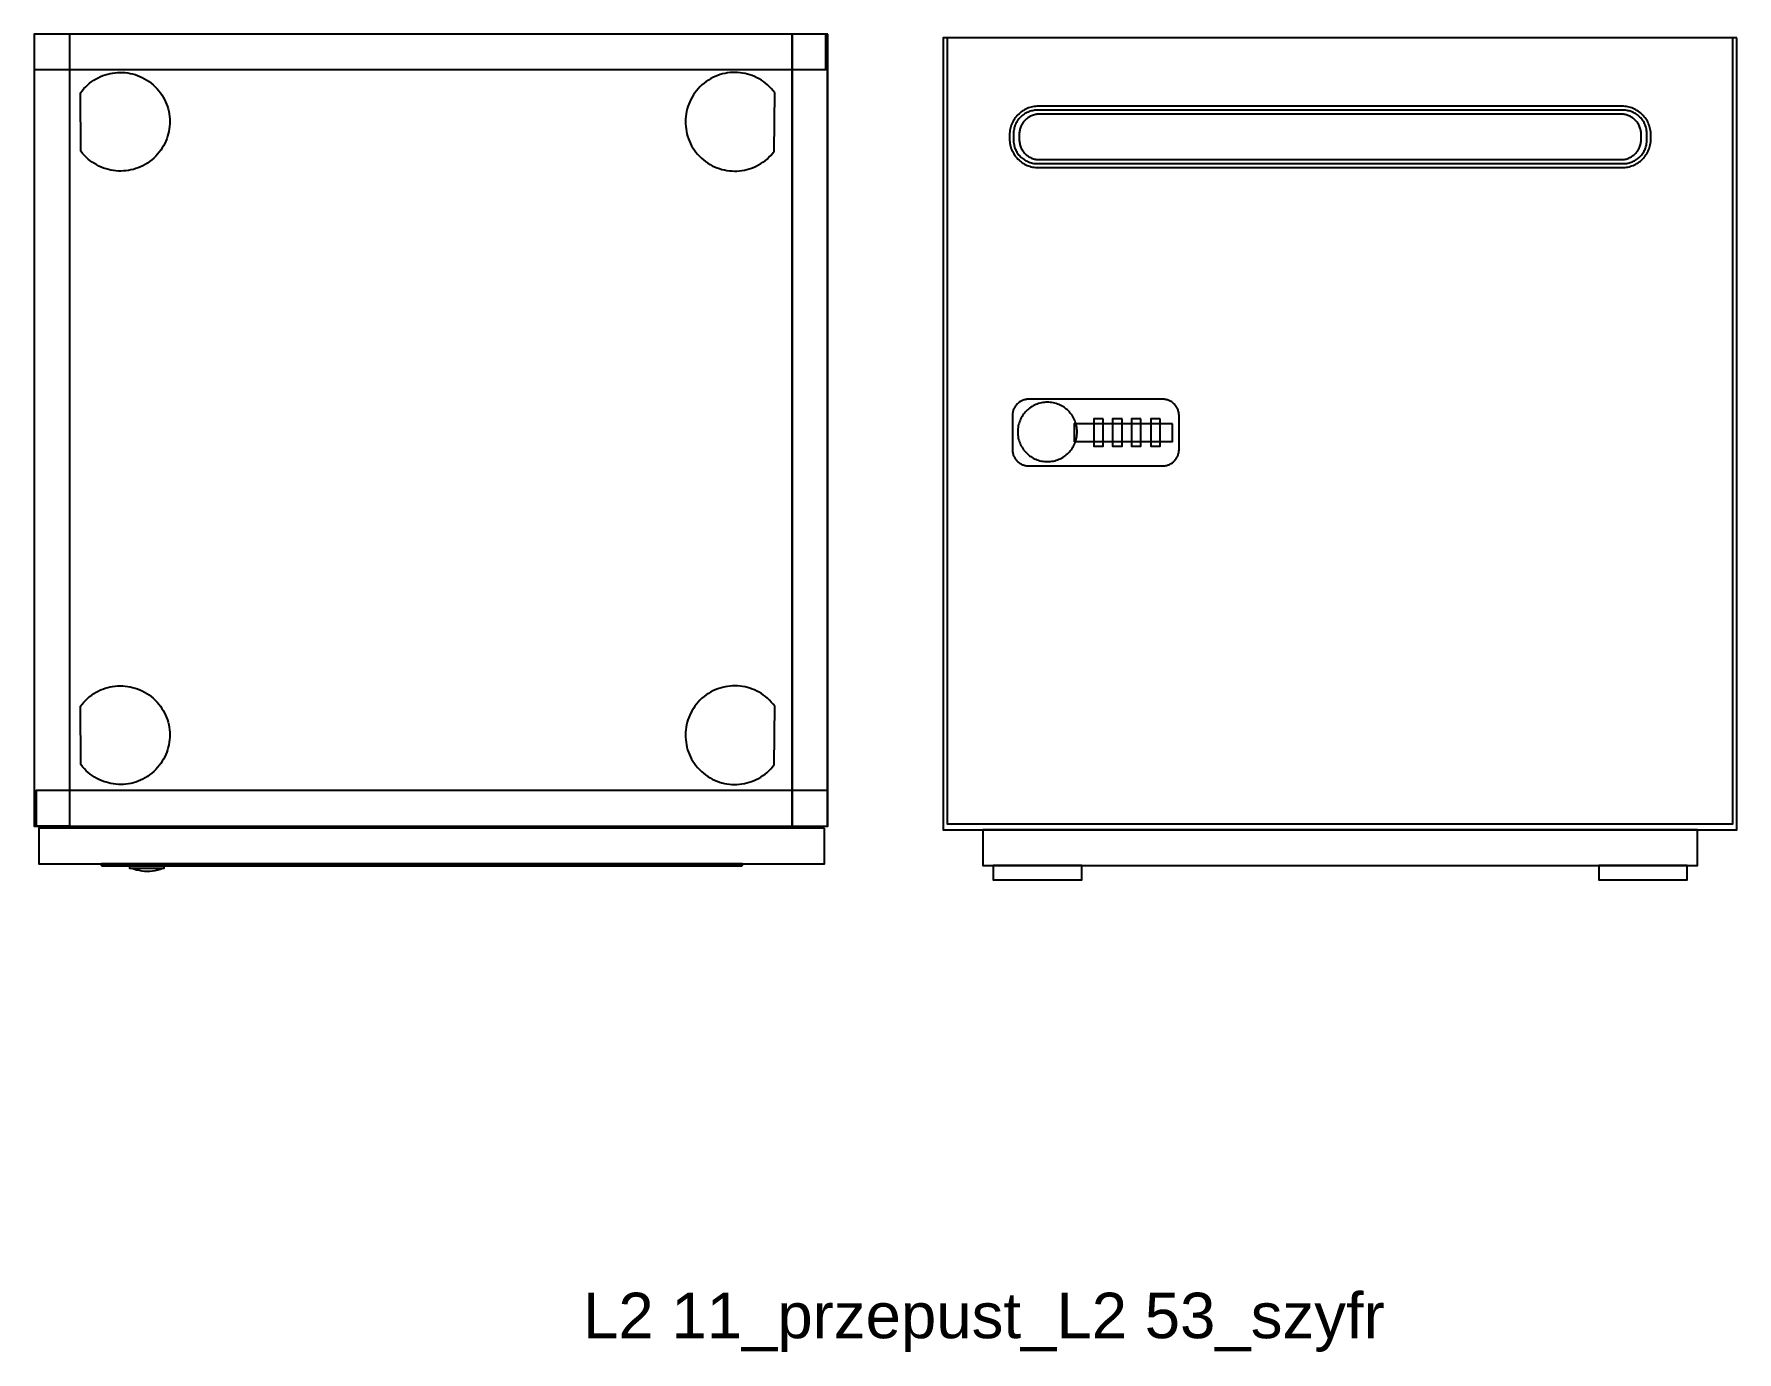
# Model space of a CAD drawing. Header units: millimetres. Extents: x 1075 to 13200, y 678 to 7235.
# Drawn here: x 4226 to 5087, y 6561 to 7227 of the extents above; entities that cross this region are included whole.
import ezdxf

# ---------------------------------------------------------------- set-up
doc = ezdxf.new("R2010")
doc.units = ezdxf.units.MM
doc.styles.add('Arial', font='arial.ttf')

msp = doc.modelspace()

# ---------------------------------------------------------------- linework, layer by layer
at = {"color": 0}
for points in [[(4627.29, 7226.77), (4226.29, 7226.77), (4226.29, 6826.77), (4627.29, 6826.77)], [(4244.39, 7226.77), (4226.39, 7226.77), (4226.39, 6826.77), (4244.39, 6826.77)], [(4626.39, 7226.77), (4226.39, 7226.77), (4226.39, 7208.97), (4626.39, 7208.97)], [(4244.33, 7226.77), (4226.39, 7226.77), (4226.39, 6826.85), (4244.33, 6826.85)], [(4627.22, 7226.83), (4609.22, 7226.83), (4609.22, 6826.83), (4627.22, 6826.83)], [(4627.29, 7226.77), (4609.29, 7226.77), (4609.29, 6826.77), (4627.29, 6826.77)], [(4249.77, 7197.15), (4250.61, 7198.24), (4251.49, 7199.27), (4252.41, 7200.24), (4253.38, 7201.16), (4254.38, 7202.01), (4255.43, 7202.8), (4256.5, 7203.53), (4257.61, 7204.19), (4258.75, 7204.8), (4259.91, 7205.35), (4261.09, 7205.83), (4262.29, 7206.25), (4263.52, 7206.61), (4264.75, 7206.91), (4266, 7207.14), (4267.26, 7207.31), (4268.53, 7207.42), (4269.79, 7207.46), (4271.07, 7207.43), (4272.34, 7207.35), (4273.6, 7207.2), (4274.86, 7206.98), (4276.11, 7206.7), (4277.35, 7206.35), (4278.58, 7205.93), (4279.79, 7205.45), (4280.98, 7204.9), (4282.14, 7204.29), (4283.28, 7203.61), (4284.39, 7202.86), (4285.48, 7202.04), (4286.53, 7201.16), (4287.53, 7200.22), (4288.46, 7199.24), (4289.34, 7198.22), (4290.14, 7197.17), (4290.89, 7196.08), (4291.57, 7194.96), (4292.19, 7193.82), (4292.74, 7192.65), (4293.23, 7191.46), (4293.65, 7190.25), (4294.02, 7189.02), (4294.31, 7187.78), (4294.55, 7186.53), (4294.72, 7185.27), (4294.82, 7184), (4294.86, 7182.73), (4294.84, 7181.46), (4294.75, 7180.2), (4294.6, 7178.93), (4294.39, 7177.68), (4294.11, 7176.43), (4293.77, 7175.2), (4293.36, 7173.99), (4292.89, 7172.79), (4292.35, 7171.61), (4291.75, 7170.46), (4291.09, 7169.33), (4290.36, 7168.23), (4289.57, 7167.17), (4288.71, 7166.14), (4287.79, 7165.14), (4286.8, 7164.19), (4285.76, 7163.29), (4284.69, 7162.45), (4283.59, 7161.69), (4282.46, 7160.99), (4281.3, 7160.36), (4280.12, 7159.8), (4278.92, 7159.3), (4277.71, 7158.86), (4276.47, 7158.5), (4275.22, 7158.2), (4273.97, 7157.96), (4272.7, 7157.79), (4271.44, 7157.68), (4270.16, 7157.64), (4268.89, 7157.67), (4267.63, 7157.75), (4266.37, 7157.9), (4265.11, 7158.12), (4263.87, 7158.4), (4262.65, 7158.74), (4261.44, 7159.14), (4260.24, 7159.61), (4259.08, 7160.13), (4257.93, 7160.72), (4256.82, 7161.38), (4255.73, 7162.09), (4254.67, 7162.86), (4253.66, 7163.7), (4252.68, 7164.6), (4251.74, 7165.55), (4250.84, 7166.57), (4249.99, 7167.65)], [(4600.52, 7197.15), (4599.69, 7198.24), (4598.8, 7199.27), (4597.88, 7200.24), (4596.91, 7201.16), (4595.91, 7202.01), (4594.86, 7202.8), (4593.79, 7203.53), (4592.68, 7204.19), (4591.55, 7204.8), (4590.38, 7205.35), (4589.2, 7205.83), (4588, 7206.25), (4586.78, 7206.61), (4585.54, 7206.91), (4584.29, 7207.14), (4583.03, 7207.31), (4581.77, 7207.42), (4580.5, 7207.46), (4579.22, 7207.43), (4577.95, 7207.35), (4576.69, 7207.2), (4575.43, 7206.98), (4574.18, 7206.7), (4572.94, 7206.35), (4571.71, 7205.93), (4570.5, 7205.45), (4569.32, 7204.9), (4568.15, 7204.29), (4567.01, 7203.61), (4565.9, 7202.86), (4564.81, 7202.04), (4563.76, 7201.16), (4562.76, 7200.22), (4561.83, 7199.24), (4560.96, 7198.22), (4560.15, 7197.17), (4559.4, 7196.08), (4558.72, 7194.96), (4558.1, 7193.82), (4557.55, 7192.65), (4557.06, 7191.46), (4556.64, 7190.25), (4556.27, 7189.02), (4555.98, 7187.78), (4555.74, 7186.53), (4555.57, 7185.27), (4555.47, 7184), (4555.43, 7182.73), (4555.45, 7181.46), (4555.54, 7180.2), (4555.69, 7178.93), (4555.9, 7177.68), (4556.18, 7176.43), (4556.52, 7175.2), (4556.93, 7173.99), (4557.4, 7172.79), (4557.94, 7171.61), (4558.54, 7170.46), (4559.2, 7169.33), (4559.93, 7168.23), (4560.73, 7167.17), (4561.58, 7166.14), (4562.5, 7165.14), (4563.49, 7164.19), (4564.53, 7163.29), (4565.6, 7162.45), (4566.7, 7161.69), (4567.83, 7160.99), (4568.99, 7160.36), (4570.17, 7159.8), (4571.37, 7159.3), (4572.58, 7158.86), (4573.82, 7158.5), (4575.07, 7158.2), (4576.32, 7157.96), (4577.59, 7157.79), (4578.86, 7157.68), (4580.13, 7157.64), (4581.4, 7157.67), (4582.66, 7157.75), (4583.92, 7157.9), (4585.18, 7158.12), (4586.42, 7158.4), (4587.64, 7158.74), (4588.86, 7159.14), (4590.05, 7159.61), (4591.21, 7160.13), (4592.36, 7160.72), (4593.48, 7161.38), (4594.56, 7162.09), (4595.62, 7162.86), (4596.63, 7163.7), (4597.61, 7164.6), (4598.55, 7165.55), (4599.45, 7166.57), (4600.3, 7167.65)], [(4249.77, 6887.33), (4250.61, 6888.42), (4251.49, 6889.45), (4252.41, 6890.42), (4253.38, 6891.33), (4254.38, 6892.18), (4255.43, 6892.97), (4256.5, 6893.7), (4257.61, 6894.37), (4258.75, 6894.98), (4259.91, 6895.53), (4261.09, 6896.01), (4262.29, 6896.43), (4263.52, 6896.79), (4264.75, 6897.08), (4266, 6897.32), (4267.26, 6897.49), (4268.53, 6897.59), (4269.79, 6897.63), (4271.07, 6897.61), (4272.34, 6897.52), (4273.6, 6897.37), (4274.86, 6897.16), (4276.11, 6896.87), (4277.35, 6896.52), (4278.58, 6896.11), (4279.79, 6895.63), (4280.98, 6895.08), (4282.14, 6894.47), (4283.28, 6893.79), (4284.39, 6893.04), (4285.48, 6892.22), (4286.53, 6891.34), (4287.53, 6890.4), (4288.46, 6889.42), (4289.34, 6888.4), (4290.14, 6887.34), (4290.89, 6886.26), (4291.57, 6885.14), (4292.19, 6884), (4292.74, 6882.83), (4293.23, 6881.64), (4293.65, 6880.43), (4294.02, 6879.2), (4294.31, 6877.96), (4294.55, 6876.71), (4294.72, 6875.45), (4294.82, 6874.18), (4294.86, 6872.91), (4294.84, 6871.64), (4294.75, 6870.37), (4294.6, 6869.11), (4294.39, 6867.86), (4294.11, 6866.61), (4293.77, 6865.38), (4293.36, 6864.16), (4292.89, 6862.97), (4292.35, 6861.79), (4291.75, 6860.64), (4291.09, 6859.51), (4290.36, 6858.41), (4289.57, 6857.35), (4288.71, 6856.31), (4287.79, 6855.32), (4286.8, 6854.37), (4285.76, 6853.47), (4284.69, 6852.63), (4283.59, 6851.87), (4282.46, 6851.17), (4281.3, 6850.54), (4280.12, 6849.97), (4278.92, 6849.47), (4277.71, 6849.04), (4276.47, 6848.68), (4275.22, 6848.37), (4273.97, 6848.14), (4272.7, 6847.97), (4271.44, 6847.86), (4270.16, 6847.82), (4268.89, 6847.84), (4267.63, 6847.93), (4266.37, 6848.08), (4265.11, 6848.3), (4263.87, 6848.57), (4262.65, 6848.91), (4261.44, 6849.32), (4260.24, 6849.78), (4259.08, 6850.31), (4257.93, 6850.9), (4256.82, 6851.55), (4255.73, 6852.27), (4254.67, 6853.04), (4253.66, 6853.88), (4252.68, 6854.77), (4251.74, 6855.73), (4250.84, 6856.75), (4249.99, 6857.83)], [(4600.52, 6887.33), (4599.69, 6888.42), (4598.8, 6889.45), (4597.88, 6890.42), (4596.91, 6891.33), (4595.91, 6892.18), (4594.86, 6892.97), (4593.79, 6893.7), (4592.68, 6894.37), (4591.55, 6894.98), (4590.38, 6895.53), (4589.2, 6896.01), (4588, 6896.43), (4586.78, 6896.79), (4585.54, 6897.08), (4584.29, 6897.32), (4583.03, 6897.49), (4581.77, 6897.59), (4580.5, 6897.63), (4579.22, 6897.61), (4577.95, 6897.52), (4576.69, 6897.37), (4575.43, 6897.16), (4574.18, 6896.87), (4572.94, 6896.52), (4571.71, 6896.11), (4570.5, 6895.63), (4569.32, 6895.08), (4568.15, 6894.47), (4567.01, 6893.79), (4565.9, 6893.04), (4564.81, 6892.22), (4563.76, 6891.34), (4562.76, 6890.4), (4561.83, 6889.42), (4560.96, 6888.4), (4560.15, 6887.34), (4559.4, 6886.26), (4558.72, 6885.14), (4558.1, 6884), (4557.55, 6882.83), (4557.06, 6881.64), (4556.64, 6880.43), (4556.27, 6879.2), (4555.98, 6877.96), (4555.74, 6876.71), (4555.57, 6875.45), (4555.47, 6874.18), (4555.43, 6872.91), (4555.45, 6871.64), (4555.54, 6870.37), (4555.69, 6869.11), (4555.9, 6867.86), (4556.18, 6866.61), (4556.52, 6865.38), (4556.93, 6864.16), (4557.4, 6862.97), (4557.94, 6861.79), (4558.54, 6860.64), (4559.2, 6859.51), (4559.93, 6858.41), (4560.73, 6857.35), (4561.58, 6856.31), (4562.5, 6855.32), (4563.49, 6854.37), (4564.53, 6853.47), (4565.6, 6852.63), (4566.7, 6851.87), (4567.83, 6851.17), (4568.99, 6850.54), (4570.17, 6849.97), (4571.37, 6849.47), (4572.58, 6849.04), (4573.82, 6848.68), (4575.07, 6848.37), (4576.32, 6848.14), (4577.59, 6847.97), (4578.86, 6847.86), (4580.13, 6847.82), (4581.4, 6847.84), (4582.66, 6847.93), (4583.92, 6848.08), (4585.18, 6848.3), (4586.42, 6848.57), (4587.64, 6848.91), (4588.86, 6849.32), (4590.05, 6849.78), (4591.21, 6850.31), (4592.36, 6850.9), (4593.48, 6851.55), (4594.56, 6852.27), (4595.62, 6853.04), (4596.63, 6853.88), (4597.61, 6854.77), (4598.55, 6855.73), (4599.45, 6856.75), (4600.3, 6857.83)], [(4627.29, 6844.77), (4227.29, 6844.77), (4227.29, 6826.77), (4627.29, 6826.77)], [(4625.73, 6825.69), (4228.73, 6825.69), (4228.73, 6807.69), (4625.73, 6807.69)], [(4584.23, 6807.71), (4260.24, 6807.71), (4260.24, 6807.25), (4260.24, 6807.22), (4260.25, 6807.2), (4260.25, 6807.17), (4260.26, 6807.14), (4260.26, 6807.12), (4260.27, 6807.09), (4260.28, 6807.07), (4260.29, 6807.05), (4260.3, 6807.02), (4260.31, 6807), (4260.32, 6806.98), (4260.33, 6806.96), (4260.35, 6806.94), (4260.36, 6806.92), (4260.38, 6806.9), (4260.4, 6806.88), (4260.41, 6806.86), (4260.43, 6806.85), (4260.45, 6806.83), (4260.47, 6806.82), (4260.49, 6806.81), (4260.52, 6806.79), (4260.54, 6806.78), (4260.56, 6806.77), (4260.59, 6806.76), (4260.61, 6806.75), (4260.63, 6806.75), (4260.66, 6806.74), (4260.69, 6806.74), (4260.71, 6806.73), (4260.74, 6806.73), (4260.76, 6806.73), (4583.71, 6806.73), (4583.74, 6806.73), (4583.76, 6806.73), (4583.79, 6806.74), (4583.81, 6806.74), (4583.84, 6806.75), (4583.86, 6806.75), (4583.89, 6806.76), (4583.91, 6806.77), (4583.93, 6806.78), (4583.96, 6806.79), (4583.98, 6806.81), (4584, 6806.82), (4584.02, 6806.83), (4584.04, 6806.85), (4584.06, 6806.86), (4584.07, 6806.88), (4584.09, 6806.9), (4584.11, 6806.92), (4584.12, 6806.94), (4584.14, 6806.96), (4584.15, 6806.98), (4584.16, 6807), (4584.18, 6807.02), (4584.19, 6807.05), (4584.2, 6807.07), (4584.2, 6807.09), (4584.21, 6807.12), (4584.22, 6807.14), (4584.22, 6807.17), (4584.22, 6807.2), (4584.23, 6807.22), (4584.23, 6807.25)], [(4292.02, 6806.75), (4274.5, 6806.75), (4274.5, 6805.59), (4292.02, 6805.59)]]:
    msp.add_lwpolyline(points, close=True, dxfattribs=at)
msp.add_lwpolyline([(4275.48, 6805.59), (4276.75, 6805.13), (4278.05, 6804.75), (4279.37, 6804.45), (4280.7, 6804.23), (4282.05, 6804.1), (4283.4, 6804.06), (4284.75, 6804.1), (4286.1, 6804.23), (4287.43, 6804.44), (4288.75, 6804.73), (4290.05, 6805.11), (4291.32, 6805.58)], dxfattribs=at)
for points in [[(5086.68, 7224.88, 0), (4685.68, 7224.88, 0), (4685.68, 6824.88, 0), (5086.68, 6824.88, 0)], [(5084.68, 7224.88, 0), (4687.68, 7224.88, 0), (4687.68, 6827.88, 0), (5084.68, 6827.88, 0)], [(5043.18, 7175.86, 0), (5043.16, 7176.61, 0), (5043.1, 7177.34, 0), (5043.01, 7178.07, 0), (5042.88, 7178.78, 0), (5042.72, 7179.49, 0), (5042.52, 7180.17, 0), (5042.3, 7180.85, 0), (5042.04, 7181.51, 0), (5041.74, 7182.15, 0), (5041.42, 7182.78, 0), (5041.07, 7183.38, 0), (5040.7, 7183.97, 0), (5040.29, 7184.54, 0), (5039.86, 7185.09, 0), (5039.4, 7185.62, 0), (5038.92, 7186.12, 0), (5038.42, 7186.6, 0), (5037.89, 7187.06, 0), (5037.34, 7187.49, 0), (5036.77, 7187.9, 0), (5036.18, 7188.28, 0), (5035.57, 7188.62, 0), (5034.95, 7188.95, 0), (5034.31, 7189.24, 0), (5033.65, 7189.5, 0), (5032.97, 7189.73, 0), (5032.28, 7189.92, 0), (5031.58, 7190.08, 0), (5030.87, 7190.21, 0), (5030.14, 7190.3, 0), (5029.4, 7190.36, 0), (5028.66, 7190.38, 0), (4733.7, 7190.38, 0), (4732.95, 7190.36, 0), (4732.21, 7190.3, 0), (4731.49, 7190.21, 0), (4730.77, 7190.08, 0), (4730.07, 7189.92, 0), (4729.38, 7189.73, 0), (4728.71, 7189.5, 0), (4728.05, 7189.24, 0), (4727.41, 7188.95, 0), (4726.78, 7188.62, 0), (4726.17, 7188.28, 0), (4725.58, 7187.9, 0), (4725.01, 7187.49, 0), (4724.46, 7187.06, 0), (4723.94, 7186.6, 0), (4723.43, 7186.12, 0), (4722.95, 7185.62, 0), (4722.5, 7185.09, 0), (4722.06, 7184.54, 0), (4721.66, 7183.97, 0), (4721.28, 7183.38, 0), (4720.93, 7182.78, 0), (4720.61, 7182.15, 0), (4720.32, 7181.51, 0), (4720.06, 7180.85, 0), (4719.83, 7180.17, 0), (4719.64, 7179.49, 0), (4719.47, 7178.78, 0), (4719.34, 7178.07, 0), (4719.25, 7177.34, 0), (4719.2, 7176.61, 0), (4719.18, 7175.86, 0), (4719.18, 7173.9, 0), (4719.2, 7173.15, 0), (4719.25, 7172.42, 0), (4719.34, 7171.69, 0), (4719.47, 7170.97, 0), (4719.64, 7170.27, 0), (4719.83, 7169.58, 0), (4720.06, 7168.91, 0), (4720.32, 7168.25, 0), (4720.61, 7167.61, 0), (4720.93, 7166.98, 0), (4721.28, 7166.37, 0), (4721.66, 7165.78, 0), (4722.06, 7165.21, 0), (4722.5, 7164.67, 0), (4722.95, 7164.14, 0), (4723.43, 7163.63, 0), (4723.94, 7163.15, 0), (4724.46, 7162.7, 0), (4725.01, 7162.27, 0), (4725.58, 7161.86, 0), (4726.17, 7161.48, 0), (4726.78, 7161.13, 0), (4727.41, 7160.81, 0), (4728.05, 7160.52, 0), (4728.71, 7160.26, 0), (4729.38, 7160.03, 0), (4730.07, 7159.84, 0), (4730.77, 7159.67, 0), (4731.49, 7159.55, 0), (4732.21, 7159.45, 0), (4732.95, 7159.4, 0), (4733.7, 7159.38, 0), (5028.66, 7159.38, 0), (5029.4, 7159.4, 0), (5030.14, 7159.45, 0), (5030.87, 7159.55, 0), (5031.58, 7159.67, 0), (5032.28, 7159.84, 0), (5032.97, 7160.03, 0), (5033.65, 7160.26, 0), (5034.31, 7160.52, 0), (5034.95, 7160.81, 0), (5035.57, 7161.13, 0), (5036.18, 7161.48, 0), (5036.77, 7161.86, 0), (5037.34, 7162.27, 0), (5037.89, 7162.7, 0), (5038.42, 7163.15, 0), (5038.92, 7163.63, 0), (5039.4, 7164.14, 0), (5039.86, 7164.67, 0), (5040.29, 7165.21, 0), (5040.7, 7165.78, 0), (5041.07, 7166.37, 0), (5041.42, 7166.98, 0), (5041.74, 7167.61, 0), (5042.04, 7168.25, 0), (5042.3, 7168.91, 0), (5042.52, 7169.58, 0), (5042.72, 7170.27, 0), (5042.88, 7170.97, 0), (5043.01, 7171.69, 0), (5043.1, 7172.42, 0), (5043.16, 7173.15, 0), (5043.18, 7173.9, 0)], [(5041.18, 7176.38, 0), (5041.16, 7177, 0), (5041.11, 7177.6, 0), (5041.04, 7178.21, 0), (5040.93, 7178.8, 0), (5040.8, 7179.38, 0), (5040.64, 7179.95, 0), (5040.45, 7180.5, 0), (5040.23, 7181.05, 0), (5039.99, 7181.58, 0), (5039.73, 7182.1, 0), (5039.44, 7182.6, 0), (5039.13, 7183.09, 0), (5038.79, 7183.56, 0), (5038.44, 7184.01, 0), (5038.06, 7184.45, 0), (5037.66, 7184.86, 0), (5037.24, 7185.26, 0), (5036.81, 7185.64, 0), (5036.35, 7185.99, 0), (5035.88, 7186.33, 0), (5035.4, 7186.64, 0), (5034.89, 7186.93, 0), (5034.38, 7187.19, 0), (5033.85, 7187.44, 0), (5033.3, 7187.65, 0), (5032.74, 7187.84, 0), (5032.17, 7188, 0), (5031.59, 7188.13, 0), (5031, 7188.24, 0), (5030.4, 7188.32, 0), (5029.79, 7188.36, 0), (5029.18, 7188.38, 0), (4733.18, 7188.38, 0), (4732.56, 7188.36, 0), (4731.95, 7188.32, 0), (4731.35, 7188.24, 0), (4730.76, 7188.13, 0), (4730.18, 7188, 0), (4729.61, 7187.84, 0), (4729.05, 7187.65, 0), (4728.51, 7187.44, 0), (4727.98, 7187.19, 0), (4727.46, 7186.93, 0), (4726.96, 7186.64, 0), (4726.47, 7186.33, 0), (4726, 7185.99, 0), (4725.55, 7185.64, 0), (4725.11, 7185.26, 0), (4724.69, 7184.86, 0), (4724.3, 7184.45, 0), (4723.92, 7184.01, 0), (4723.56, 7183.56, 0), (4723.23, 7183.09, 0), (4722.92, 7182.6, 0), (4722.63, 7182.1, 0), (4722.36, 7181.58, 0), (4722.12, 7181.05, 0), (4721.91, 7180.5, 0), (4721.72, 7179.95, 0), (4721.56, 7179.38, 0), (4721.42, 7178.8, 0), (4721.32, 7178.21, 0), (4721.24, 7177.6, 0), (4721.19, 7177, 0), (4721.18, 7176.38, 0), (4721.18, 7173.38, 0), (4721.19, 7172.76, 0), (4721.24, 7172.15, 0), (4721.32, 7171.55, 0), (4721.42, 7170.96, 0), (4721.56, 7170.38, 0), (4721.72, 7169.81, 0), (4721.91, 7169.26, 0), (4722.12, 7168.71, 0), (4722.36, 7168.18, 0), (4722.63, 7167.66, 0), (4722.92, 7167.16, 0), (4723.23, 7166.67, 0), (4723.56, 7166.2, 0), (4723.92, 7165.75, 0), (4724.3, 7165.31, 0), (4724.69, 7164.9, 0), (4725.11, 7164.5, 0), (4725.55, 7164.12, 0), (4726, 7163.76, 0), (4726.47, 7163.43, 0), (4726.96, 7163.12, 0), (4727.46, 7162.83, 0), (4727.98, 7162.56, 0), (4728.51, 7162.32, 0), (4729.05, 7162.11, 0), (4729.61, 7161.92, 0), (4730.18, 7161.76, 0), (4730.76, 7161.62, 0), (4731.35, 7161.52, 0), (4731.95, 7161.44, 0), (4732.56, 7161.39, 0), (4733.18, 7161.38, 0), (5029.18, 7161.38, 0), (5029.79, 7161.39, 0), (5030.4, 7161.44, 0), (5031, 7161.52, 0), (5031.59, 7161.62, 0), (5032.17, 7161.76, 0), (5032.74, 7161.92, 0), (5033.3, 7162.11, 0), (5033.85, 7162.32, 0), (5034.38, 7162.56, 0), (5034.89, 7162.83, 0), (5035.4, 7163.12, 0), (5035.88, 7163.43, 0), (5036.35, 7163.76, 0), (5036.81, 7164.12, 0), (5037.24, 7164.5, 0), (5037.66, 7164.9, 0), (5038.06, 7165.31, 0), (5038.44, 7165.75, 0), (5038.79, 7166.2, 0), (5039.13, 7166.67, 0), (5039.44, 7167.16, 0), (5039.73, 7167.66, 0), (5039.99, 7168.18, 0), (5040.23, 7168.71, 0), (5040.45, 7169.26, 0), (5040.64, 7169.81, 0), (5040.8, 7170.38, 0), (5040.93, 7170.96, 0), (5041.04, 7171.55, 0), (5041.11, 7172.15, 0), (5041.16, 7172.76, 0), (5041.18, 7173.38, 0)], [(5038.29, 7176.19, 0), (5038.27, 7176.71, 0), (5038.23, 7177.22, 0), (5038.17, 7177.73, 0), (5038.08, 7178.23, 0), (5037.97, 7178.72, 0), (5037.83, 7179.21, 0), (5037.67, 7179.68, 0), (5037.49, 7180.14, 0), (5037.28, 7180.59, 0), (5037.06, 7181.03, 0), (5036.81, 7181.45, 0), (5036.55, 7181.87, 0), (5036.27, 7182.26, 0), (5035.96, 7182.65, 0), (5035.64, 7183.02, 0), (5035.31, 7183.37, 0), (5034.95, 7183.71, 0), (5034.58, 7184.03, 0), (5034.2, 7184.33, 0), (5033.8, 7184.61, 0), (5033.39, 7184.88, 0), (5032.96, 7185.12, 0), (5032.53, 7185.35, 0), (5032.08, 7185.55, 0), (5031.61, 7185.73, 0), (5031.14, 7185.89, 0), (5030.66, 7186.03, 0), (5030.17, 7186.14, 0), (5029.67, 7186.23, 0), (5029.16, 7186.3, 0), (5028.64, 7186.34, 0), (5028.12, 7186.35, 0), (4734.23, 7186.35, 0), (4733.71, 7186.34, 0), (4733.19, 7186.3, 0), (4732.69, 7186.23, 0), (4732.19, 7186.14, 0), (4731.69, 7186.03, 0), (4731.21, 7185.89, 0), (4730.74, 7185.73, 0), (4730.28, 7185.55, 0), (4729.83, 7185.35, 0), (4729.39, 7185.12, 0), (4728.96, 7184.88, 0), (4728.55, 7184.61, 0), (4728.15, 7184.33, 0), (4727.77, 7184.03, 0), (4727.4, 7183.71, 0), (4727.05, 7183.37, 0), (4726.71, 7183.02, 0), (4726.39, 7182.65, 0), (4726.09, 7182.26, 0), (4725.81, 7181.87, 0), (4725.54, 7181.45, 0), (4725.3, 7181.03, 0), (4725.07, 7180.59, 0), (4724.87, 7180.14, 0), (4724.69, 7179.68, 0), (4724.53, 7179.21, 0), (4724.39, 7178.72, 0), (4724.28, 7178.23, 0), (4724.19, 7177.73, 0), (4724.12, 7177.22, 0), (4724.08, 7176.71, 0), (4724.07, 7176.19, 0), (4724.07, 7173.57, 0), (4724.08, 7173.05, 0), (4724.12, 7172.53, 0), (4724.19, 7172.03, 0), (4724.28, 7171.53, 0), (4724.39, 7171.03, 0), (4724.53, 7170.55, 0), (4724.69, 7170.08, 0), (4724.87, 7169.62, 0), (4725.07, 7169.17, 0), (4725.3, 7168.73, 0), (4725.54, 7168.3, 0), (4725.81, 7167.89, 0), (4726.09, 7167.49, 0), (4726.39, 7167.11, 0), (4726.71, 7166.74, 0), (4727.05, 7166.39, 0), (4727.4, 7166.05, 0), (4727.77, 7165.73, 0), (4728.15, 7165.43, 0), (4728.55, 7165.15, 0), (4728.96, 7164.88, 0), (4729.39, 7164.64, 0), (4729.83, 7164.41, 0), (4730.28, 7164.21, 0), (4730.74, 7164.03, 0), (4731.21, 7163.87, 0), (4731.69, 7163.73, 0), (4732.19, 7163.62, 0), (4732.69, 7163.53, 0), (4733.19, 7163.46, 0), (4733.71, 7163.42, 0), (4734.23, 7163.41, 0), (5028.12, 7163.41, 0), (5028.64, 7163.42, 0), (5029.16, 7163.46, 0), (5029.67, 7163.53, 0), (5030.17, 7163.62, 0), (5030.66, 7163.73, 0), (5031.14, 7163.87, 0), (5031.61, 7164.03, 0), (5032.08, 7164.21, 0), (5032.53, 7164.41, 0), (5032.96, 7164.64, 0), (5033.39, 7164.88, 0), (5033.8, 7165.15, 0), (5034.2, 7165.43, 0), (5034.58, 7165.73, 0), (5034.95, 7166.05, 0), (5035.31, 7166.39, 0), (5035.64, 7166.74, 0), (5035.96, 7167.11, 0), (5036.27, 7167.49, 0), (5036.55, 7167.89, 0), (5036.81, 7168.3, 0), (5037.06, 7168.73, 0), (5037.28, 7169.17, 0), (5037.49, 7169.62, 0), (5037.67, 7170.08, 0), (5037.83, 7170.55, 0), (5037.97, 7171.03, 0), (5038.08, 7171.53, 0), (5038.17, 7172.03, 0), (5038.23, 7172.53, 0), (5038.27, 7173.05, 0), (5038.29, 7173.57, 0)], [(4804.79, 7034.04, 0.48), (4804.78, 7034.47, 0.48), (4804.75, 7034.9, 0.48), (4804.69, 7035.32, 0.48), (4804.62, 7035.73, 0.48), (4804.52, 7036.13, 0.48), (4804.41, 7036.53, 0.48), (4804.28, 7036.92, 0.48), (4804.13, 7037.3, 0.48), (4803.96, 7037.68, 0.48), (4803.77, 7038.04, 0.48), (4803.57, 7038.39, 0.48), (4803.35, 7038.73, 0.48), (4803.12, 7039.06, 0.48), (4802.87, 7039.38, 0.48), (4802.61, 7039.68, 0.48), (4802.33, 7039.97, 0.48), (4802.04, 7040.25, 0.48), (4801.73, 7040.52, 0.48), (4801.41, 7040.77, 0.48), (4801.08, 7041, 0.48), (4800.74, 7041.22, 0.48), (4800.39, 7041.42, 0.48), (4800.03, 7041.61, 0.48), (4799.66, 7041.78, 0.48), (4799.28, 7041.93, 0.48), (4798.89, 7042.06, 0.48), (4798.49, 7042.17, 0.48), (4798.08, 7042.27, 0.48), (4797.67, 7042.34, 0.48), (4797.25, 7042.39, 0.48), (4796.82, 7042.43, 0.48), (4796.39, 7042.44, 0.48), (4728.96, 7042.44, 0.48), (4728.53, 7042.43, 0.48), (4728.11, 7042.39, 0.48), (4727.69, 7042.34, 0.48), (4727.27, 7042.27, 0.48), (4726.87, 7042.17, 0.48), (4726.47, 7042.06, 0.48), (4726.08, 7041.93, 0.48), (4725.7, 7041.78, 0.48), (4725.32, 7041.61, 0.48), (4724.96, 7041.42, 0.48), (4724.61, 7041.22, 0.48), (4724.27, 7041, 0.48), (4723.94, 7040.77, 0.48), (4723.62, 7040.52, 0.48), (4723.32, 7040.25, 0.48), (4723.03, 7039.97, 0.48), (4722.75, 7039.68, 0.48), (4722.48, 7039.38, 0.48), (4722.24, 7039.06, 0.48), (4722, 7038.73, 0.48), (4721.78, 7038.39, 0.48), (4721.58, 7038.04, 0.48), (4721.39, 7037.68, 0.48), (4721.23, 7037.3, 0.48), (4721.07, 7036.92, 0.48), (4720.94, 7036.53, 0.48), (4720.83, 7036.13, 0.48), (4720.74, 7035.73, 0.48), (4720.66, 7035.32, 0.48), (4720.61, 7034.9, 0.48), (4720.58, 7034.47, 0.48), (4720.57, 7034.04, 0.48), (4720.57, 7017.07, 0.48), (4720.58, 7016.64, 0.48), (4720.61, 7016.21, 0.48), (4720.66, 7015.79, 0.48), (4720.74, 7015.38, 0.48), (4720.83, 7014.97, 0.48), (4720.94, 7014.57, 0.48), (4721.07, 7014.18, 0.48), (4721.23, 7013.8, 0.48), (4721.39, 7013.43, 0.48), (4721.58, 7013.07, 0.48), (4721.78, 7012.72, 0.48), (4722, 7012.37, 0.48), (4722.24, 7012.05, 0.48), (4722.48, 7011.73, 0.48), (4722.75, 7011.42, 0.48), (4723.03, 7011.13, 0.48), (4723.32, 7010.85, 0.48), (4723.62, 7010.59, 0.48), (4723.94, 7010.34, 0.48), (4724.27, 7010.1, 0.48), (4724.61, 7009.89, 0.48), (4724.96, 7009.68, 0.48), (4725.32, 7009.5, 0.48), (4725.7, 7009.33, 0.48), (4726.08, 7009.18, 0.48), (4726.47, 7009.05, 0.48), (4726.87, 7008.93, 0.48), (4727.27, 7008.84, 0.48), (4727.69, 7008.77, 0.48), (4728.11, 7008.71, 0.48), (4728.53, 7008.68, 0.48), (4728.96, 7008.67, 0.48), (4796.39, 7008.67, 0.48), (4796.82, 7008.68, 0.48), (4797.25, 7008.71, 0.48), (4797.67, 7008.77, 0.48), (4798.08, 7008.84, 0.48), (4798.49, 7008.93, 0.48), (4798.89, 7009.05, 0.48), (4799.28, 7009.18, 0.48), (4799.66, 7009.33, 0.48), (4800.03, 7009.5, 0.48), (4800.39, 7009.68, 0.48), (4800.74, 7009.89, 0.48), (4801.08, 7010.1, 0.48), (4801.41, 7010.34, 0.48), (4801.73, 7010.59, 0.48), (4802.04, 7010.85, 0.48), (4802.33, 7011.13, 0.48), (4802.61, 7011.42, 0.48), (4802.87, 7011.73, 0.48), (4803.12, 7012.05, 0.48), (4803.35, 7012.37, 0.48), (4803.57, 7012.72, 0.48), (4803.77, 7013.07, 0.48), (4803.96, 7013.43, 0.48), (4804.13, 7013.8, 0.48), (4804.28, 7014.18, 0.48), (4804.41, 7014.57, 0.48), (4804.52, 7014.97, 0.48), (4804.62, 7015.38, 0.48), (4804.69, 7015.79, 0.48), (4804.75, 7016.21, 0.48), (4804.78, 7016.64, 0.48), (4804.79, 7017.07, 0.48)], [(4753.3, 7025.88, 0.48), (4753.28, 7026.65, 0.48), (4753.22, 7027.41, 0.48), (4753.12, 7028.16, 0.48), (4752.99, 7028.9, 0.48), (4752.82, 7029.62, 0.48), (4752.62, 7030.34, 0.48), (4752.39, 7031.03, 0.48), (4752.12, 7031.71, 0.48), (4751.82, 7032.38, 0.48), (4751.48, 7033.03, 0.48), (4751.12, 7033.66, 0.48), (4750.73, 7034.26, 0.48), (4750.31, 7034.85, 0.48), (4749.87, 7035.42, 0.48), (4749.4, 7035.96, 0.48), (4748.9, 7036.49, 0.48), (4748.38, 7036.98, 0.48), (4747.83, 7037.45, 0.48), (4747.27, 7037.9, 0.48), (4746.68, 7038.32, 0.48), (4746.07, 7038.71, 0.48), (4745.44, 7039.07, 0.48), (4744.79, 7039.4, 0.48), (4744.13, 7039.7, 0.48), (4743.45, 7039.97, 0.48), (4742.75, 7040.21, 0.48), (4742.04, 7040.41, 0.48), (4741.31, 7040.58, 0.48), (4740.57, 7040.71, 0.48), (4739.82, 7040.81, 0.48), (4739.06, 7040.86, 0.48), (4738.29, 7040.88, 0.48), (4737.52, 7040.86, 0.48), (4736.76, 7040.81, 0.48), (4736.01, 7040.71, 0.48), (4735.27, 7040.58, 0.48), (4734.54, 7040.41, 0.48), (4733.83, 7040.21, 0.48), (4733.13, 7039.97, 0.48), (4732.45, 7039.7, 0.48), (4731.79, 7039.4, 0.48), (4731.14, 7039.07, 0.48), (4730.51, 7038.71, 0.48), (4729.9, 7038.32, 0.48), (4729.31, 7037.9, 0.48), (4728.75, 7037.45, 0.48), (4728.2, 7036.98, 0.48), (4727.68, 7036.49, 0.48), (4727.18, 7035.96, 0.48), (4726.71, 7035.42, 0.48), (4726.27, 7034.85, 0.48), (4725.85, 7034.26, 0.48), (4725.46, 7033.66, 0.48), (4725.09, 7033.03, 0.48), (4724.76, 7032.38, 0.48), (4724.46, 7031.71, 0.48), (4724.19, 7031.03, 0.48), (4723.96, 7030.34, 0.48), (4723.75, 7029.62, 0.48), (4723.59, 7028.9, 0.48), (4723.45, 7028.16, 0.48), (4723.36, 7027.41, 0.48), (4723.3, 7026.65, 0.48), (4723.28, 7025.88, 0.48), (4723.3, 7025.1, 0.48), (4723.36, 7024.34, 0.48), (4723.45, 7023.59, 0.48), (4723.59, 7022.85, 0.48), (4723.75, 7022.13, 0.48), (4723.96, 7021.42, 0.48), (4724.19, 7020.72, 0.48), (4724.46, 7020.04, 0.48), (4724.76, 7019.37, 0.48), (4725.09, 7018.73, 0.48), (4725.46, 7018.1, 0.48), (4725.85, 7017.49, 0.48), (4726.27, 7016.9, 0.48), (4726.71, 7016.33, 0.48), (4727.18, 7015.79, 0.48), (4727.68, 7015.27, 0.48), (4728.2, 7014.77, 0.48), (4728.75, 7014.3, 0.48), (4729.31, 7013.85, 0.48), (4729.9, 7013.43, 0.48), (4730.51, 7013.04, 0.48), (4731.14, 7012.68, 0.48), (4731.79, 7012.35, 0.48), (4732.45, 7012.05, 0.48), (4733.13, 7011.78, 0.48), (4733.83, 7011.54, 0.48), (4734.54, 7011.34, 0.48), (4735.27, 7011.17, 0.48), (4736.01, 7011.04, 0.48), (4736.76, 7010.95, 0.48), (4737.52, 7010.89, 0.48), (4738.29, 7010.87, 0.48), (4739.06, 7010.89, 0.48), (4739.82, 7010.95, 0.48), (4740.57, 7011.04, 0.48), (4741.31, 7011.17, 0.48), (4742.04, 7011.34, 0.48), (4742.75, 7011.54, 0.48), (4743.45, 7011.78, 0.48), (4744.13, 7012.05, 0.48), (4744.79, 7012.35, 0.48), (4745.44, 7012.68, 0.48), (4746.07, 7013.04, 0.48), (4746.68, 7013.43, 0.48), (4747.27, 7013.85, 0.48), (4747.83, 7014.3, 0.48), (4748.38, 7014.77, 0.48), (4748.9, 7015.27, 0.48), (4749.4, 7015.79, 0.48), (4749.87, 7016.33, 0.48), (4750.31, 7016.9, 0.48), (4750.73, 7017.49, 0.48), (4751.12, 7018.1, 0.48), (4751.48, 7018.73, 0.48), (4751.82, 7019.37, 0.48), (4752.12, 7020.04, 0.48), (4752.39, 7020.72, 0.48), (4752.62, 7021.42, 0.48), (4752.82, 7022.13, 0.48), (4752.99, 7022.85, 0.48), (4753.12, 7023.59, 0.48), (4753.22, 7024.34, 0.48), (4753.28, 7025.1, 0.48)], [(4801.43, 7029.89, 0.48), (4751.74, 7029.89, 0.48), (4751.74, 7021.09, 0.48), (4801.43, 7021.09, 0.48)], [(4766.5, 7032.48, 0.48), (4761.74, 7032.48, 0.48), (4761.74, 7018.75, 0.48), (4766.5, 7018.75, 0.48)], [(4776.02, 7032.48, 0.48), (4771.26, 7032.48, 0.48), (4771.26, 7018.75, 0.48), (4776.02, 7018.75, 0.48)], [(4785.55, 7032.48, 0.48), (4780.79, 7032.48, 0.48), (4780.79, 7018.75, 0.48), (4785.55, 7018.75, 0.48)], [(4795.27, 7032.48, 0.48), (4790.51, 7032.48, 0.48), (4790.51, 7018.75, 0.48), (4795.27, 7018.75, 0.48)], [(5066.68, 6824.84, 16.15), (4705.68, 6824.84, 16.15), (4705.68, 6806.84, 16.15), (5066.68, 6806.84, 16.15)], [(4755.62, 6806.81, 16.15), (4710.93, 6806.81, 16.15), (4710.93, 6799.69, 16.15), (4755.62, 6799.69, 16.15)], [(5061.58, 6806.81, 16.15), (5016.88, 6806.81, 16.15), (5016.88, 6799.69, 16.15), (5061.58, 6799.69, 16.15)]]:
    msp.add_polyline3d(points, close=True, dxfattribs=at)

# ---------------------------------------------------------------- texts
at = {"color": 0, "style": 'Arial'}
msp.add_text('L2 11_przepust_L2 53_szyfr', height=22.9824, dxfattribs=at).set_placement((4503.65, 6568.12))

doc.saveas('drawing.dxf')
